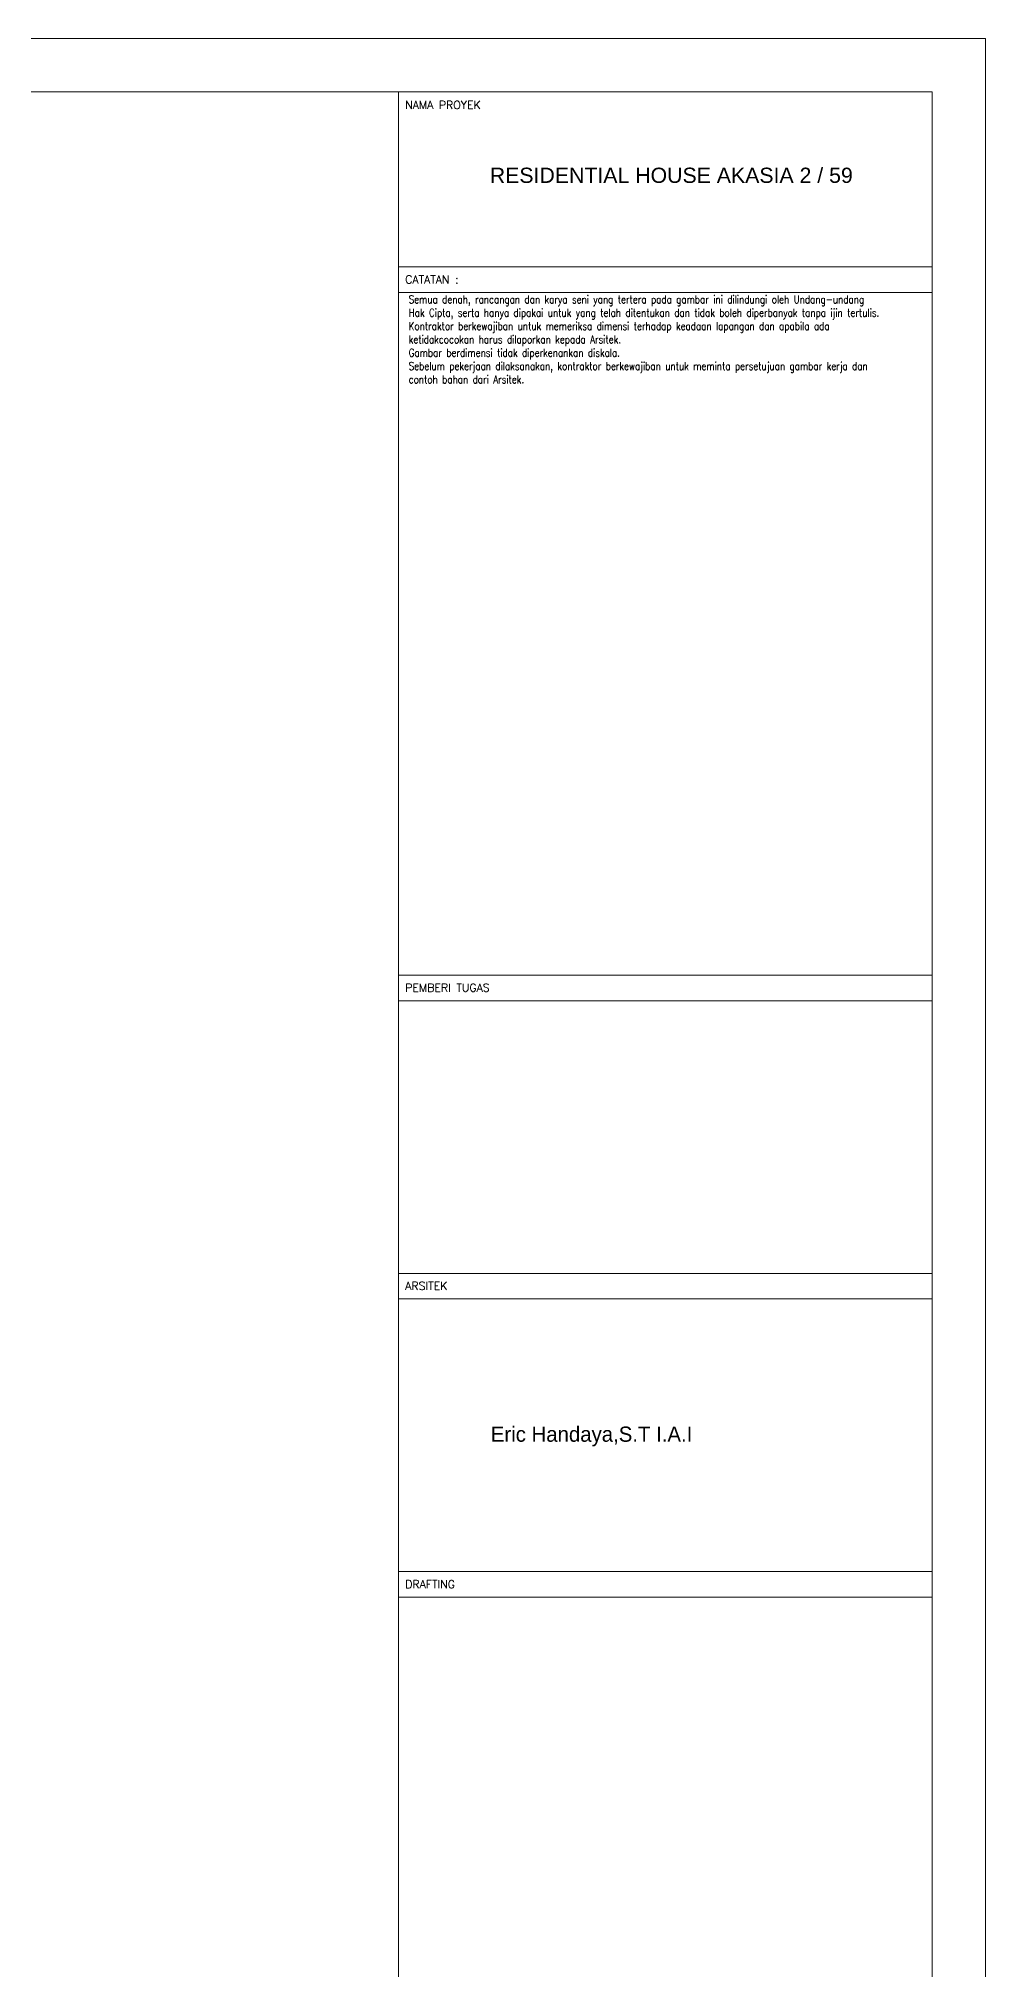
# Model space of a CAD drawing. Header units: millimetres. Extents: x -9564 to 494436, y -140371 to 4257.
# Drawn here: x 65238 to 74436, y -14508 to 4257 of the extents above; entities that cross this region are included whole.
import ezdxf

# ---------------------------------------------------------------- set-up
doc = ezdxf.new("R2010")
doc.units = ezdxf.units.MM
doc.header["$MEASUREMENT"] = 0
doc.linetypes.add('DASHED2', pattern=[0.375, 0.25, -0.125])
for name, color, linetype, lineweight in [('KOP', 7, 'Continuous', 80), ('LEGEND', 1, 'DASHED2', 50), ('XR-KOP A3_MOZART$0$KOP-A1$0$A-GRSKOP', 1, 'Continuous', 5), ('XR-KOP A3_MOZART$0$KOP-A1$0$A-TXTKOP', 3, 'Continuous', 5)]:
    doc.layers.add(name, color=color, linetype=linetype, lineweight=lineweight)
doc.styles.add('style2', font='times.ttf', dxfattribs={"height": 0.18})
doc.styles.add('XR-KOP A3_MOZART$0$KOP-A1$0$DIM100', font='SIMPLEX.shx', dxfattribs={"width": 0.8, "height": 250})
doc.styles.add('XR-KOP A3_MOZART$0$KOP-A1$0$ROMANS', font='romans.shx', dxfattribs={"height": 200})

# ---------------------------------------------------------------- blocks, each defined once
blk = doc.blocks.new('hsdh')
at = {"layer": 'XR-KOP A3_MOZART$0$KOP-A1$0$A-GRSKOP', "linetype": 'Continuous', "lineweight": 5}
for p, q in [((140385, 56660), (140385, 82138)), ((140385, 80618), (145017, 80618)), ((140385, 74466), (145017, 74466)), ((140385, 74244), (145017, 74244)), ((140385, 71876), (145017, 71876)), ((140385, 71654), (145017, 71654)), ((140385, 69286), (145017, 69286)), ((140385, 69063), (145017, 69063))]:
    blk.add_line(p, q, dxfattribs=at)
at = {"layer": 'XR-KOP A3_MOZART$0$KOP-A1$0$A-GRSKOP', "color": 0, "linetype": 'Continuous', "lineweight": 5}
blk.add_lwpolyline([(145480, 82601), (107945, 82601), (107945, 56197), (145480, 56197)], close=True, dxfattribs=at)
at = {"layer": 'XR-KOP A3_MOZART$0$KOP-A1$0$A-GRSKOP', "color": 5, "linetype": 'Continuous', "lineweight": 5}
blk.add_lwpolyline([(145017, 82138), (108409, 82138), (108409, 56660), (145017, 56660)], close=True, dxfattribs=at)
at = {"layer": 'XR-KOP A3_MOZART$0$KOP-A1$0$A-GRSKOP', "linetype": 'Continuous', "lineweight": 5}
blk.add_lwpolyline([(145017, 80396), (140385, 80396)], dxfattribs=at)
at = {"layer": 'KOP', "color": 7, "char_height": 132.26, "attachment_point": 1, "style": 'style2'}
for s, insert in [('{\\fArial|b0|i0|c0|p34;RESIDENTIAL HOUSE AKASIA 2 / 59}', (141177, 81480)), ('{\\fBankGothic Lt BT|b0|i0|c0|p34;Eric Handaya,S.T I.A.I}', (141186, 70546))]:
    blk.add_mtext(s, dxfattribs=dict(at, insert=insert))
at = {"layer": 'XR-KOP A3_MOZART$0$KOP-A1$0$A-TXTKOP', "lineweight": 5, "style": 'XR-KOP A3_MOZART$0$KOP-A1$0$ROMANS'}
for s, height, p in [('NAMA PROYEK', 69.49, (140443, 81990)), ('CATATAN :', 69.5, (140443, 80475)), ('PEMBERI TUGAS', 69.49, (140443, 74323)), ('ARSITEK', 69.5, (140443, 71733)), ('DRAFTING', 69.5, (140443, 69142))]:
    blk.add_text(s, height=height, dxfattribs=at).set_placement(p)
at = {"layer": 'XR-KOP A3_MOZART$0$KOP-A1$0$A-TXTKOP', "insert": (140473, 80371), "char_height": 69.485, "width": 4456.22, "attachment_point": 1, "style": 'XR-KOP A3_MOZART$0$KOP-A1$0$DIM100'}
blk.add_mtext('Semua denah, rancangan dan karya seni yang tertera pada gambar ini dilindungi oleh Undang-undang Hak Cipta, serta hanya dipakai untuk yang telah ditentukan dan tidak boleh diperbanyak tanpa ijin tertulis.\\PKontraktor berkewajiban untuk memeriksa dimensi terhadap keadaan lapangan dan apabila ada ketidakcocokan harus dilaporkan kepada Arsitek.\\PGambar berdimensi tidak diperkenankan diskala.\\PSebelum pekerjaan dilaksanakan, kontraktor berkewajiban untuk meminta persetujuan gambar kerja dan contoh bahan dari Arsitek.', dxfattribs=at)

msp = doc.modelspace()

# ---------------------------------------------------------------- block references
at = {"layer": 'LEGEND', "xscale": 1.118963964633539, "yscale": 1.118963964633539, "zscale": 1.118963964633539}
msp.add_blockref('hsdh', (-88350.9371, -88170.8627), dxfattribs=at)

doc.saveas('drawing.dxf')
